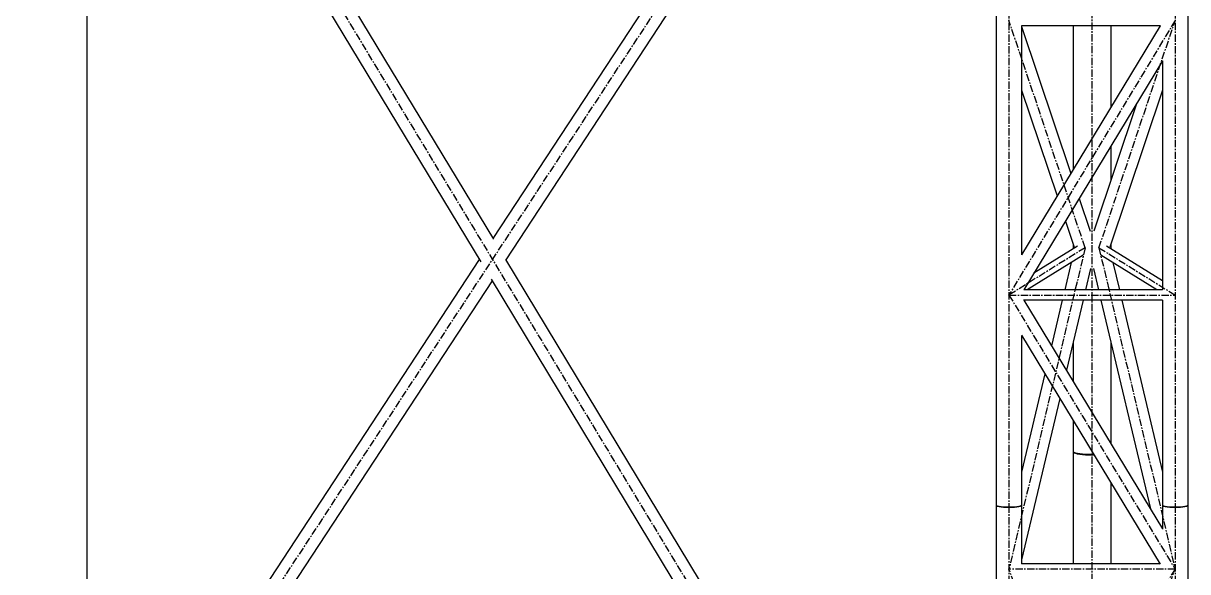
# Model space of a CAD drawing. Header units: millimetres. Extents: x 5143 to 30813, y 232 to 21408.
# Drawn here: x 12377 to 13639, y 4709 to 5303 of the extents above; entities that cross this region are included whole.
import ezdxf

# ---------------------------------------------------------------- set-up
doc = ezdxf.new("R2010")
doc.units = ezdxf.units.MM
doc.header["$LTSCALE"] = 0.25
doc.linetypes.add('CENTER', pattern=[50.8, 31.75, -6.35, 6.35, -6.35])
doc.linetypes.add('XKITLINE00', pattern=[0])

msp = doc.modelspace()

# ---------------------------------------------------------------- linework, layer by layer
at = {"color": 8, "linetype": 'CENTER'}
for p, q in [((12370, 4260.3), (13445, 5900.3)), ((12370, 5900.3), (13445, 4120.6)), ((13445, 5900.3), (13445, 4780.4)), ((13625, 5900.3), (13625, 4780.4)), ((13535, 4838.5), (13535, 5728.8)), ((13527.5, 5059.6), (13445, 5305.7)), ((13625, 5305.7), (13445, 5008.4)), ((13542.5, 5059.6), (13625, 5305.7)), ((13527.5, 5059.6), (13445, 4711.5)), ((13527.5, 5059.6), (13445, 5008.4)), ((13542.5, 5059.6), (13625, 4711.5)), ((13542.5, 5059.6), (13625, 5008.4)), ((13445, 5008.4), (13625, 4711.5)), ((13445, 5008.4), (13625, 5008.4)), ((13535, 3669.7), (13535, 4838.5)), ((13445, 4780.4), (13445, 3598.6)), ((13625, 4780.4), (13625, 3598.6)), ((13527.5, 4480.9), (13445, 4711.5)), ((13625, 4711.5), (13445, 4711.5)), ((13625, 4711.5), (13445, 4416)), ((13542.5, 4480.9), (13625, 4711.5))]:
    msp.add_line(p, q, dxfattribs=at)
at = {"color": 8, "linetype": 'XKITLINE00'}
for p, q in [((13400.5, 5854.6), (12886, 5069.6)), ((13429.6, 5854.6), (12899.9, 5046.5)), ((13431.3, 5854.6), (13431.3, 4780.4)), ((13638.6, 5854.6), (13638.6, 4780.4)), ((12446.2, 5797.7), (12886.5, 5068.8)), ((12446.2, 5750.6), (12872.8, 5044.2)), ((12446.2, 5629.8), (12446.2, 4398.4)), ((13609, 5300), (13458.5, 5300)), ((13458.6, 5300), (13458.6, 5052)), ((13608.8, 5300), (13458.6, 5052.1)), ((13458.6, 5299.4), (13512, 5140.2)), ((13514.7, 5300), (13514.7, 5144.6)), ((13555.3, 5300), (13555.3, 5211.7)), ((13611.4, 5262.1), (13461.1, 5013.9)), ((13611.3, 5262), (13611.3, 5014)), ((13458.6, 5230.5), (13497.2, 5115.7)), ((13611.3, 5230.5), (13554.2, 5060.2)), ((13583.2, 5215.6), (13537, 5077.7)), ((13555.3, 5169.4), (13555.3, 5132.2)), ((13521.1, 5113), (13533, 5077.6)), ((13506.3, 5088.5), (13515.7, 5060.2)), ((13519.4, 5061.3), (13472, 5031.9)), ((13514.7, 5063.4), (13514.7, 5058.4)), ((13611.3, 5023.6), (13550.6, 5061.3)), ((13555.3, 5063.4), (13555.3, 5058.4)), ((12871.1, 5047), (12446.2, 4398.7)), ((12899.7, 5046.8), (13431.3, 4166.7)), ((13525.4, 5051.6), (13464.9, 5014)), ((13605.1, 5014), (13544.5, 5051.7)), ((13512.4, 5043.6), (13505.4, 5014)), ((13533.4, 5037.2), (13527.9, 5014)), ((13536.5, 5037.3), (13542, 5014)), ((13557.6, 5043.6), (13564.6, 5014)), ((12885.1, 5023.9), (12446.1, 4354.2)), ((12884.1, 5025.5), (13421.9, 4135.2)), ((13611.3, 5014), (13461.2, 5014)), ((13611.5, 5002.7), (13460.9, 5002.7)), ((13461.2, 5002.7), (13611.3, 4755.1)), ((13502.8, 5002.7), (13491.1, 4953.5)), ((13525.3, 5002.7), (13507.3, 4926.8)), ((13544.7, 5002.7), (13598.3, 4776.6)), ((13567.2, 5002.7), (13611.3, 4816.6)), ((13611.3, 5002.7), (13611.3, 4780.4)), ((13458.6, 4964.9), (13608.9, 4716.9)), ((13458.6, 4964.7), (13458.6, 4780.4)), ((13514.7, 4958.1), (13514.7, 4914.5)), ((13555.3, 4958.1), (13555.3, 4847.6)), ((13483.9, 4923.1), (13458.6, 4816.6)), ((13500.1, 4896.4), (13458.6, 4721.6)), ((13514.7, 4872.3), (13514.7, 4838.5)), ((13514.7, 4838.5), (13515, 4838)), ((13514.7, 4838.5), (13515, 4837.9)), ((13514.7, 4838.5), (13514.7, 4717.2)), ((13515.9, 4837.5), (13515, 4838)), ((13515.9, 4837.2), (13515, 4837.9)), ((13517.4, 4837), (13515.9, 4837.5)), ((13517.4, 4836.6), (13515.9, 4837.2)), ((13519.4, 4836.6), (13517.4, 4837)), ((13519.4, 4836.1), (13517.4, 4836.6)), ((13518.4, 4836.7), (13518.1, 4836.9)), ((13520.3, 4836.2), (13518.4, 4836.7)), ((13521.9, 4836.2), (13519.4, 4836.6)), ((13521.9, 4835.6), (13519.4, 4836.1)), ((13522.7, 4835.8), (13520.3, 4836.2)), ((13524.8, 4835.9), (13521.9, 4836.2)), ((13524.8, 4835.3), (13521.9, 4835.6)), ((13525.4, 4835.4), (13522.7, 4835.8)), ((13528.1, 4835.7), (13524.8, 4835.9)), ((13528.1, 4835), (13524.8, 4835.3)), ((13528.5, 4835.2), (13525.4, 4835.4)), ((13531.5, 4835.6), (13528.1, 4835.7)), ((13531.5, 4834.8), (13528.1, 4835)), ((13531.7, 4835), (13528.5, 4835.2)), ((13535, 4835.5), (13531.5, 4835.6)), ((13535, 4834.8), (13531.5, 4834.8)), ((13535, 4835), (13531.7, 4835)), ((13537, 4835.6), (13535, 4835.5)), ((13537.3, 4835), (13535, 4835)), ((13537.4, 4834.8), (13535, 4834.8)), ((13555.3, 4805.3), (13555.3, 4717.2)), ((13431.3, 4780.4), (13431.7, 4780)), ((13431.3, 4780.4), (13431.3, 4166.4)), ((13431.3, 4780.4), (13431.7, 4779.9)), ((13432.7, 4779.6), (13431.7, 4780)), ((13432.7, 4779.3), (13431.7, 4779.9)), ((13434.3, 4779.2), (13432.7, 4779.6)), ((13434.3, 4778.9), (13432.7, 4779.3)), ((13433.2, 4779.4), (13433.1, 4779.5)), ((13434.8, 4778.9), (13433.2, 4779.4)), ((13436.5, 4778.9), (13434.3, 4779.2)), ((13436.5, 4778.4), (13434.3, 4778.9)), ((13436.9, 4778.5), (13434.8, 4778.9)), ((13439.1, 4778.6), (13436.5, 4778.9)), ((13439.1, 4778.1), (13436.5, 4778.4)), ((13439.3, 4778.2), (13436.9, 4778.5)), ((13442, 4778.5), (13439.1, 4778.6)), ((13442, 4778), (13439.1, 4778.1)), ((13442.1, 4778.1), (13439.3, 4778.2)), ((13445, 4778.4), (13442, 4778.5)), ((13445, 4777.9), (13442, 4778)), ((13445, 4778), (13442.1, 4778.1)), ((13448, 4778.5), (13445, 4778.4)), ((13447.9, 4778.1), (13445, 4778)), ((13448, 4778), (13445, 4777.9)), ((13450.7, 4778.2), (13447.9, 4778.1)), ((13450.9, 4778.6), (13448, 4778.5)), ((13450.9, 4778.1), (13448, 4778)), ((13453.1, 4778.5), (13450.7, 4778.2)), ((13453.5, 4778.9), (13450.9, 4778.6)), ((13453.5, 4778.4), (13450.9, 4778.1)), ((13455.2, 4778.9), (13453.1, 4778.5)), ((13455.7, 4779.2), (13453.5, 4778.9)), ((13455.7, 4778.9), (13453.5, 4778.4)), ((13456.8, 4779.4), (13455.2, 4778.9)), ((13457.3, 4779.6), (13455.7, 4779.2)), ((13457.3, 4779.3), (13455.7, 4778.9)), ((13456.9, 4779.5), (13456.8, 4779.4)), ((13458.3, 4780), (13457.3, 4779.6)), ((13458.3, 4779.9), (13457.3, 4779.3)), ((13458.6, 4780.4), (13458.3, 4780)), ((13458.6, 4780.4), (13458.3, 4779.9)), ((13458.6, 4780.4), (13458.6, 4717)), ((13611.3, 4780.4), (13611.7, 4780)), ((13611.3, 4780.4), (13611.3, 4754.6)), ((13611.3, 4780.4), (13611.7, 4779.9)), ((13612.7, 4779.6), (13611.7, 4780)), ((13612.7, 4779.3), (13611.7, 4779.9)), ((13614.3, 4779.2), (13612.7, 4779.6)), ((13614.3, 4778.9), (13612.7, 4779.3)), ((13613.2, 4779.4), (13613, 4779.5)), ((13614.8, 4778.9), (13613.2, 4779.4)), ((13616.5, 4778.9), (13614.3, 4779.2)), ((13616.5, 4778.5), (13614.3, 4778.9)), ((13616.9, 4778.5), (13614.8, 4778.9)), ((13619.1, 4778.6), (13616.5, 4778.9)), ((13619.1, 4778.2), (13616.5, 4778.5)), ((13619.3, 4778.3), (13616.9, 4778.5)), ((13622, 4778.5), (13619.1, 4778.6)), ((13622, 4778), (13619.1, 4778.2)), ((13622.1, 4778.1), (13619.3, 4778.3)), ((13625, 4778.4), (13622, 4778.5)), ((13625, 4777.9), (13622, 4778)), ((13625, 4778), (13622.1, 4778.1)), ((13628, 4778.5), (13625, 4778.4)), ((13627.9, 4778.1), (13625, 4778)), ((13628, 4778), (13625, 4777.9)), ((13630.7, 4778.3), (13627.9, 4778.1)), ((13630.9, 4778.6), (13628, 4778.5)), ((13630.9, 4778.2), (13628, 4778)), ((13633.1, 4778.5), (13630.7, 4778.3)), ((13633.5, 4778.9), (13630.9, 4778.6)), ((13633.5, 4778.5), (13630.9, 4778.2)), ((13635.2, 4778.9), (13633.1, 4778.5)), ((13635.7, 4779.2), (13633.5, 4778.9)), ((13635.7, 4778.9), (13633.5, 4778.5)), ((13636.8, 4779.4), (13635.2, 4778.9)), ((13637.3, 4779.6), (13635.7, 4779.2)), ((13637.3, 4779.3), (13635.7, 4778.9)), ((13636.9, 4779.5), (13636.8, 4779.4)), ((13638.3, 4780), (13637.3, 4779.6)), ((13638.3, 4779.9), (13637.3, 4779.3)), ((13638.6, 4780.4), (13638.3, 4780)), ((13638.6, 4780.4), (13638.3, 4779.9)), ((13638.6, 4780.4), (13638.6, 4156.1)), ((13608.7, 4717.2), (13458.6, 4717.2))]:
    msp.add_line(p, q, dxfattribs=at)
for centre in [(13527.5, 5059.6), (13527.5, 5059.6), (13527.5, 5059.6), (13542.5, 5059.6), (13542.5, 5059.6), (13542.5, 5059.6), (13445, 5008.4), (13445, 5008.4), (13445, 5008.4), (13445, 5008.4), (13625, 5008.4), (13625, 5008.4), (13535, 4838.5), (13535, 4838.5), (13445, 4780.4), (13445, 4780.4), (13625, 4780.4), (13625, 4780.4), (13445, 4711.5), (13445, 4711.5), (13445, 4711.5), (13625, 4711.5), (13625, 4711.5), (13625, 4711.5), (13625, 4711.5), (13625, 4711.5)]:
    msp.add_circle(centre, 0.05, dxfattribs=at)

doc.saveas('drawing.dxf')
